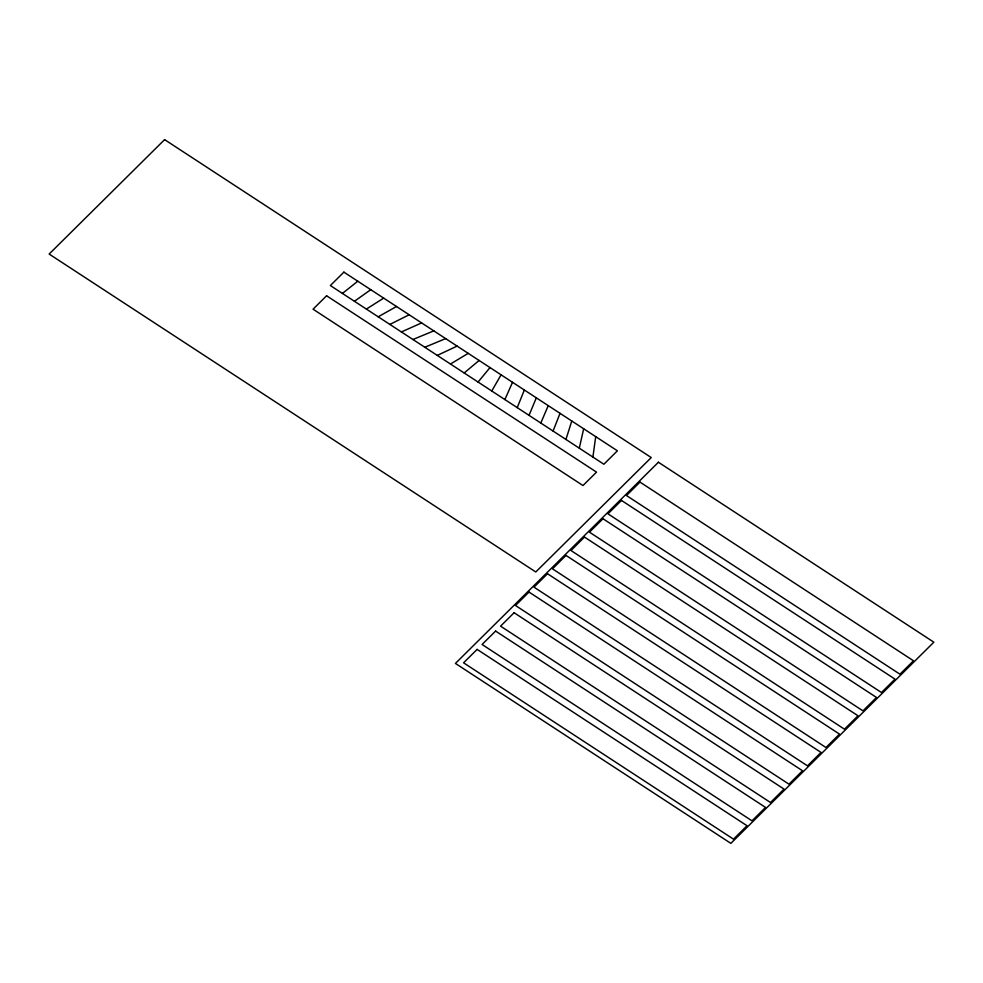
<?xml version="1.0" encoding="UTF-8"?>
<svg xmlns="http://www.w3.org/2000/svg" width="983" height="983" viewBox="0 0 983 983"><rect width="100%" height="100%" fill="white"/><g stroke="black" fill="none" stroke-linecap="round" stroke-linejoin="round"><path stroke-width="1.47" d="M592.896 457.058L595.71 436.636M579.294 448.174L583.669 428.772M565.938 439.45L571.787 421.007M553.073 431.033L560.027 413.327M517.23 407.626L524.344 390.018M529.026 415.33L536.325 397.845M540.81 423.022L548.244 405.635M504.881 399.553L512.524 382.301M491.77 390.988L501.084 374.818M478.082 382.043L490.001 367.581M464.173 372.962L479.114 360.466M342.428 293.425L357.8 281.212M354.445 301.277L370.763 289.678M366.389 309.08L383.677 298.119M450.472 364.005L468.227 353.352M378.209 316.796L396.505 306.499M389.87 324.415L409.174 314.781M437.312 355.404L457.107 346.09M401.396 331.947L421.633 322.916M424.828 347.257L445.643 338.607M412.958 339.491L433.81 330.866M164.603 139.635L49.15 254.056L535.784 571.983L651.237 457.562L164.603 139.635M343.89 272.131L330.362 285.549L603.869 464.234L617.41 450.816L343.89 272.131M326.589 295.772L313.061 309.19L582.98 485.528L596.521 472.123L326.589 295.772M658.413 462.243L455.424 663.427L730.861 843.365L933.85 642.194L658.413 462.243M529.014 592.073L515.485 605.491L788.98 784.176L802.521 770.758L529.014 592.073M547.506 573.74L533.978 587.158L807.485 765.843L821.014 752.425L547.506 573.74M565.999 555.42L552.471 568.825L825.978 747.522L839.507 734.104L565.999 555.42M584.492 537.087L570.963 550.505L844.471 729.189L858.012 715.771L584.492 537.087M602.997 518.754L589.456 532.172L862.963 710.856L876.504 697.451L602.997 518.754M621.489 500.433L607.961 513.839L881.468 692.524L894.997 679.118L621.489 500.433M639.982 482.1L626.454 495.518L899.949 674.203L913.49 660.785L639.982 482.1M477.111 649.394L463.583 662.812L733.502 839.163L747.043 825.745L477.111 649.394M495.604 631.074L482.075 644.479L751.995 820.83L765.524 807.424L495.604 631.074M514.097 612.741L500.568 626.159L770.488 802.509L784.029 789.091L514.097 612.741"/></g></svg>
